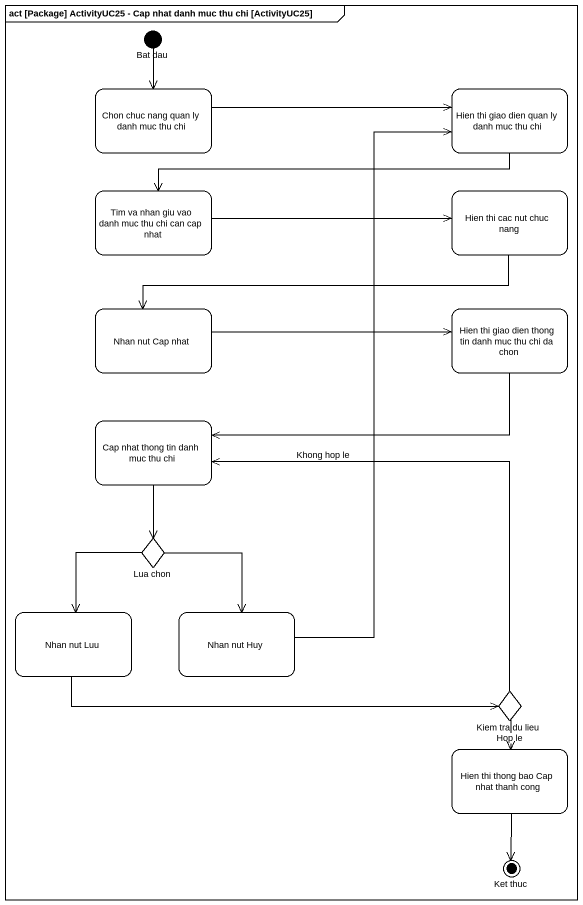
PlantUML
@startuml
mainframe act [Package] ActivityUC25 - Cap nhat danh muc thu chi [ActivityUC25]
hide empty description
state "Bat dau" as Bat_dau <<start>> #FFFFFF
state "Chon chuc nang quan ly danh muc thu chi" as Chon_chuc_nang_quan_ly_danh #FFFFFF
state "Hien thi giao dien quan ly danh muc thu chi" as Hien_thi_giao_dien_quan_ly #FFFFFF
state "Tim va nhan giu vao danh muc thu chi can cap nhat" as Tim_va_nhan_giu_vao_danh #FFFFFF
state "Hien thi cac nut chuc nang" as Hien_thi_cac_nut_chuc_nang #FFFFFF
state "Nhan nut Cap nhat" as Nhan_nut_Cap_nhat #FFFFFF
state "Hien thi giao dien thong tin danh muc thu chi da chon" as Hien_thi_giao_dien_thong #FFFFFF
state "Cap nhat thong tin danh muc thu chi" as Cap_nhat_thong_tin_danh_muc #FFFFFF
state "Lua chon" as Lua_chon <<choice>> #FFFFFF
state "Nhan nut Luu" as Nhan_nut_Luu #FFFFFF
state "Nhan nut Huy" as Nhan_nut_Huy #FFFFFF
state "Kiem tra du lieu" as Kiem_tra_du_lieu <<choice>> #FFFFFF
state "Hien thi thong bao Cap nhat thanh cong" as Hien_thi_thong_bao_Cap_nhat #FFFFFF
state "Ket thuc" as Ket_thuc <<end>> #FFFFFF
Bat_dau --> Chon_chuc_nang_quan_ly_danh
Chon_chuc_nang_quan_ly_danh -right-> Hien_thi_giao_dien_quan_ly
Hien_thi_giao_dien_quan_ly -left-> Tim_va_nhan_giu_vao_danh
Tim_va_nhan_giu_vao_danh -right-> Hien_thi_cac_nut_chuc_nang
Hien_thi_cac_nut_chuc_nang -left-> Nhan_nut_Cap_nhat
Nhan_nut_Cap_nhat -right-> Hien_thi_giao_dien_thong
Hien_thi_giao_dien_thong -left-> Cap_nhat_thong_tin_danh_muc
Cap_nhat_thong_tin_danh_muc --> Lua_chon
Lua_chon --> Nhan_nut_Luu
Lua_chon --> Nhan_nut_Huy
Nhan_nut_Luu -right-> Kiem_tra_du_lieu
Nhan_nut_Huy -up-> Hien_thi_giao_dien_quan_ly
Kiem_tra_du_lieu -up-> Cap_nhat_thong_tin_danh_muc : Khong hop le
Kiem_tra_du_lieu --> Hien_thi_thong_bao_Cap_nhat : Hop le
Hien_thi_thong_bao_Cap_nhat --> Ket_thuc
@enduml
